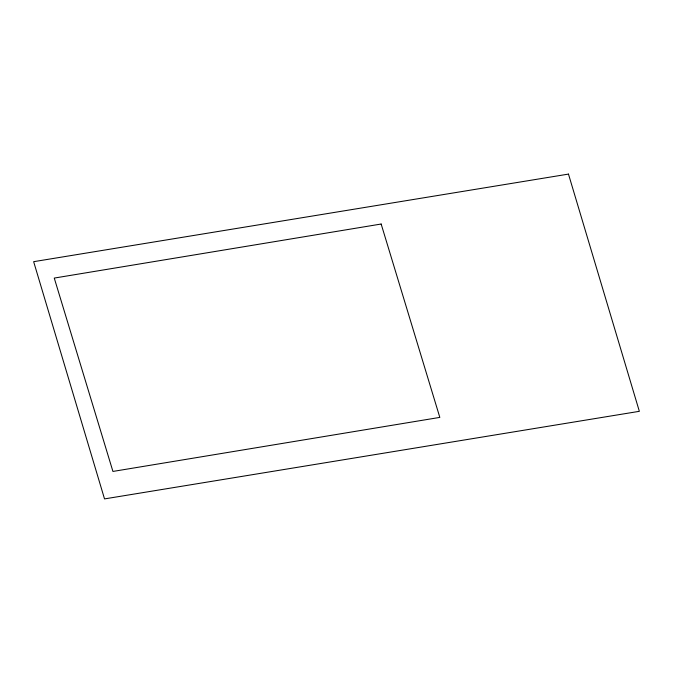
<?xml version="1.0" encoding="UTF-8"?>
<svg xmlns="http://www.w3.org/2000/svg" width="673" height="673" viewBox="0 0 673 673"><rect width="100%" height="100%" fill="white"/><g stroke="black" fill="none" stroke-linecap="round" stroke-linejoin="round"><path stroke-width="1.01" d="M381.154 224.025L54.261 278.075L112.929 471.437L439.822 417.395L381.154 224.025M568.475 174.097L33.65 261.679L104.525 498.903L639.35 411.321L568.475 174.097"/></g></svg>
